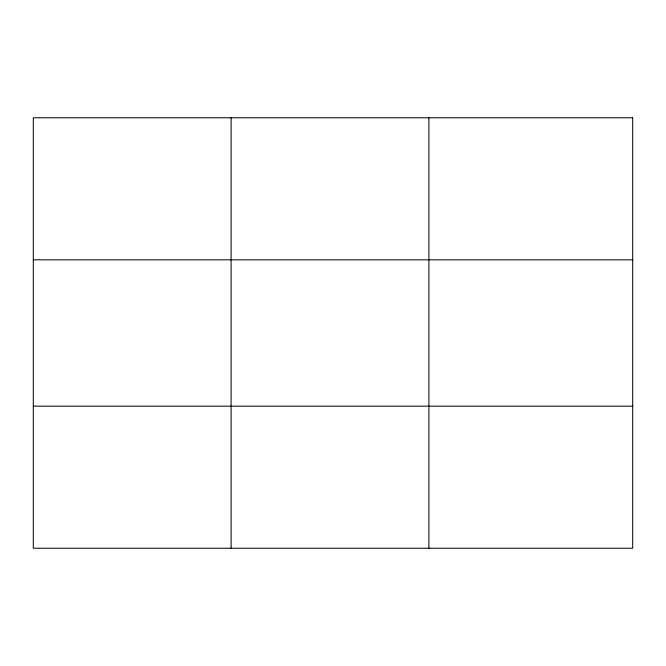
<?xml version="1.0" encoding="UTF-8"?>
<svg xmlns="http://www.w3.org/2000/svg" width="666" height="666" viewBox="0 0 666 666"><rect width="100%" height="100%" fill="white"/><g stroke="black" fill="none" stroke-linecap="round" stroke-linejoin="round"><path stroke-width="1" d="M231.102 117.765L231.102 548.235M428.904 117.765L428.904 548.235M33.3 259.823L632.7 259.823M33.3 406.177L632.7 406.177M632.7 117.765L632.7 548.235L33.3 548.235L33.3 117.765L632.7 117.765"/></g></svg>
